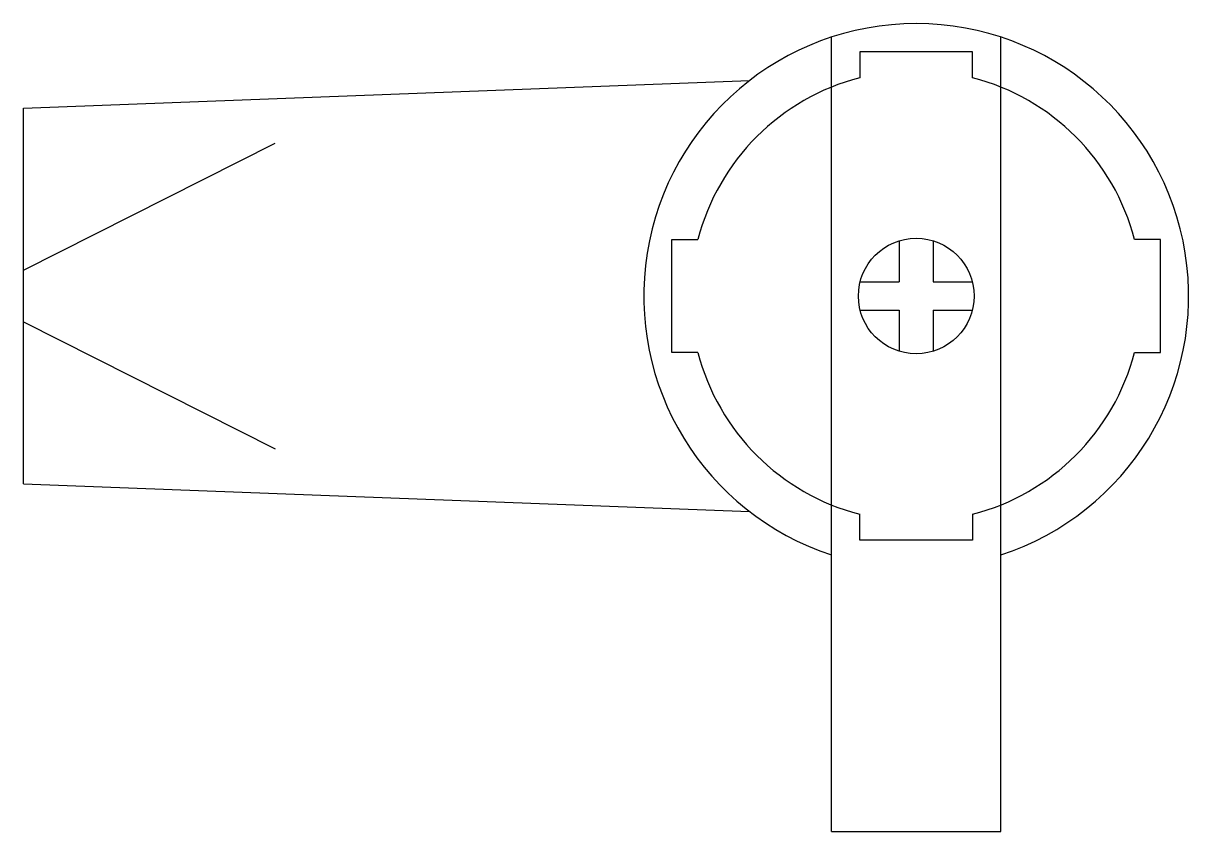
# Model space of a CAD drawing. Header units: inches. Extents: x 0 to 62.9, y 0 to 43.
import ezdxf

# ---------------------------------------------------------------- set-up
doc = ezdxf.new("R2010")
doc.units = ezdxf.units.IN
doc.layers.add('HEATER', color=1, linetype='Continuous')

# ---------------------------------------------------------------- blocks, each defined once
blk = doc.blocks.new('SDGFGHGHG')
at = {"layer": 'HEATER'}
for p, q in [((860935.944, 570742.021), (860935.944, 570784.305)), ((860944.944, 570742.021), (860944.944, 570784.305)), ((860892.944, 570780.521), (860931.569, 570781.988)), ((860892.944, 570760.521), (860892.944, 570780.521)), ((860892.944, 570771.898), (860906.33, 570778.662)), ((860939.545, 570773.465), (860939.545, 570771.275)), ((860941.344, 570773.465), (860941.344, 570771.275)), ((860937.46, 570771.275), (860939.545, 570771.275)), ((860941.344, 570771.275), (860943.429, 570771.275)), ((860937.46, 570769.767), (860939.545, 570769.767)), ((860939.545, 570769.767), (860939.545, 570767.578)), ((860941.344, 570769.767), (860941.344, 570767.578)), ((860941.344, 570769.767), (860943.429, 570769.767)), ((860892.944, 570769.145), (860906.33, 570762.381)), ((860892.944, 570760.521), (860931.569, 570759.055)), ((860935.944, 570742.021), (860944.944, 570742.021))]:
    blk.add_line(p, q, dxfattribs=at)
blk.add_circle((860940.444, 570770.521), 3.078, dxfattribs=at)
blk.add_arc((860940.444, 570770.521), 14.5, 288.08001, 251.91999, dxfattribs=at)
blk = doc.blocks.new('SĐFHGGH')
at = {"layer": 'HEATER'}
for points in [[(860943.444, 570717.031), (860943.444, 570718.412), (860937.444, 570718.412), (860937.444, 570717.031)], [(860928.825, 570702.412), (860927.444, 570702.412), (860927.444, 570708.412), (860928.825, 570708.412)], [(860952.063, 570702.412), (860953.444, 570702.412), (860953.444, 570708.412), (860952.063, 570708.412)], [(860943.444, 570693.793), (860943.444, 570692.412), (860937.444, 570692.412), (860937.444, 570693.793)]]:
    blk.add_lwpolyline(points, dxfattribs=at)
for start, end in [(104.47751, 165.52249), (14.47751, 75.52249), (194.47751, 255.52249), (284.47751, 345.52249)]:
    blk.add_arc((860940.444, 570705.412), 12, start, end, dxfattribs=at)
blk = doc.blocks.new('MS722')
for name, p in [('SDGFGHGHG', (-860940.444, -570770.521)), ('SĐFHGGH', (-860940.444, -570705.412))]:
    blk.add_blockref(name, p)

msp = doc.modelspace()

# ---------------------------------------------------------------- block references
msp.add_blockref('MS722', (47.5, 28.5))

doc.saveas('drawing.dxf')
